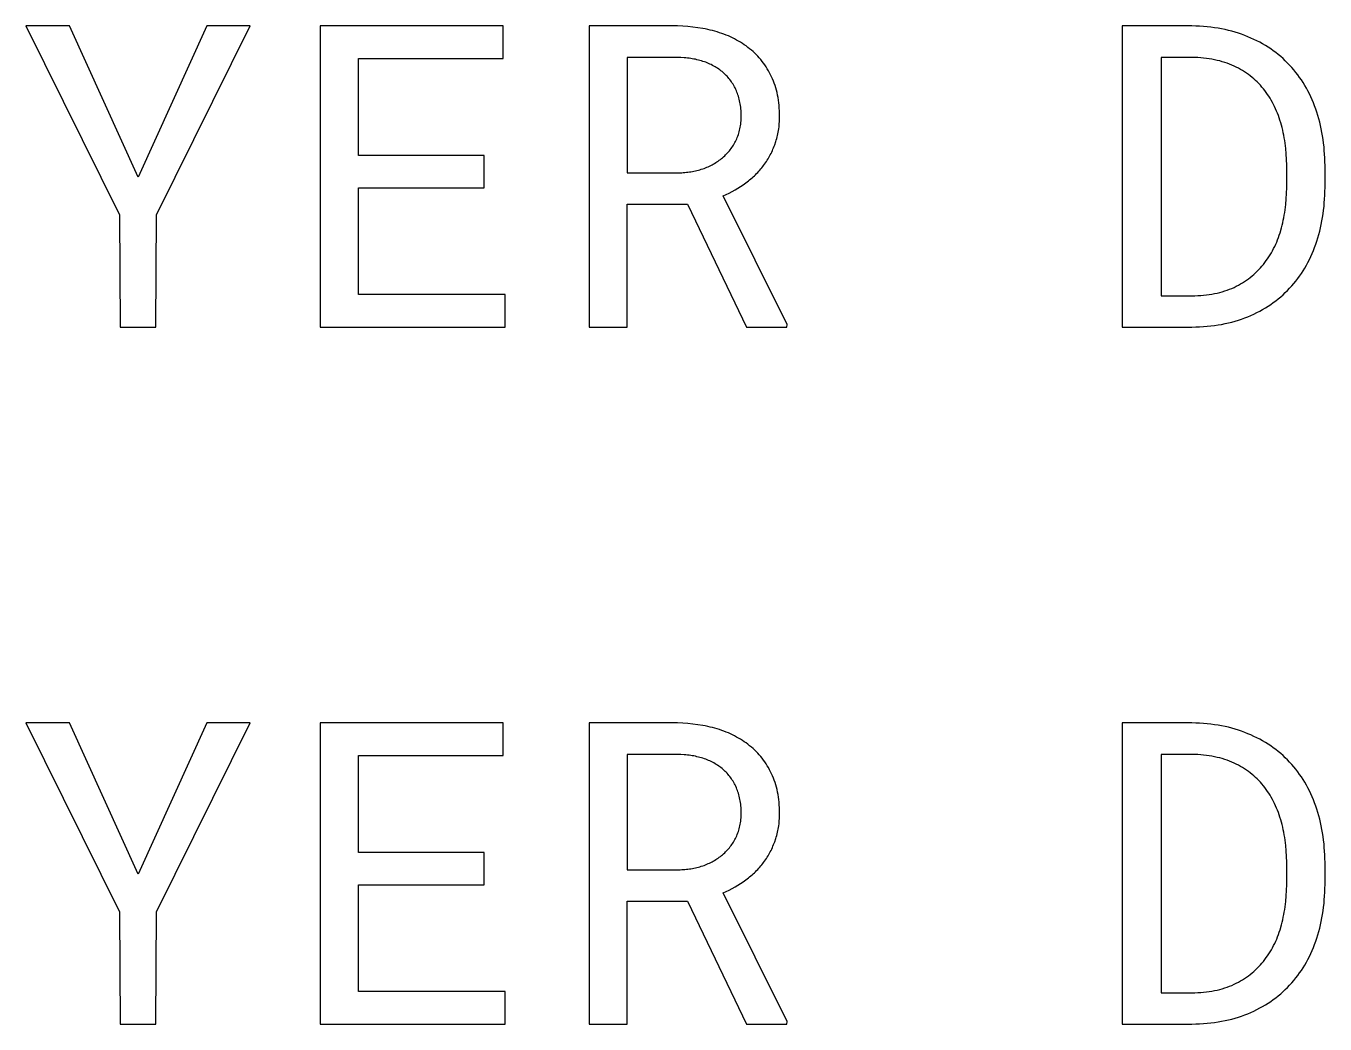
# Model space of a CAD drawing. Extents: x -150 to 1338, y -50 to 2906.
# Drawn here: x 73.2 to 245.8, y 2197 to 2329.5 of the extents above; entities that cross this region are included whole.
import ezdxf

# ---------------------------------------------------------------- set-up
doc = ezdxf.new("R2010")
doc.units = 0
doc.header["$MEASUREMENT"] = 0
doc.layers.add('CORTE', color=1, linetype='CONTINUOUS')
doc.layers.add('GRAVACAO', color=5, linetype='CONTINUOUS')

msp = doc.modelspace()

# ---------------------------------------------------------------- linework, layer by layer
at = {"layer": 'CORTE'}
for p, q in [((73.2, 2329.55), (85.65, 2304.47)), ((79, 2329.55), (73.2, 2329.55)), ((88.09, 2309.47), (79, 2329.55)), ((97.21, 2329.55), (88.09, 2309.47)), ((90.54, 2304.47), (102.98, 2329.55)), ((102.98, 2329.55), (97.21, 2329.55)), ((112.29, 2329.55), (112.29, 2289.55)), ((136.6, 2329.55), (112.29, 2329.55)), ((136.6, 2325.21), (136.6, 2329.55)), ((148.03, 2329.55), (148.03, 2289.55)), ((159.76, 2329.55), (148.03, 2329.55)), ((218.84, 2329.55), (218.84, 2289.55)), ((228.1, 2329.55), (218.84, 2329.55)), ((117.37, 2325.21), (136.6, 2325.21)), ((117.37, 2312.35), (117.37, 2325.21)), ((153.08, 2325.37), (153.08, 2310.04)), ((159.76, 2325.37), (153.08, 2325.37)), ((224.01, 2325.37), (224.01, 2293.7)), ((228.1, 2325.37), (224.01, 2325.37)), ((134.08, 2312.35), (117.37, 2312.35)), ((134.08, 2308.04), (134.08, 2312.35)), ((240.71, 2308.07), (240.71, 2311.06)), ((245.79, 2308.07), (245.79, 2311.01)), ((153.08, 2310.04), (159.9, 2310.04)), ((117.37, 2308.04), (134.08, 2308.04)), ((117.37, 2293.86), (117.37, 2308.04)), ((153.08, 2305.87), (161.08, 2305.87)), ((153.08, 2289.55), (153.08, 2305.87)), ((161.08, 2305.87), (168.93, 2289.55)), ((174.32, 2289.88), (165.83, 2306.97)), ((85.65, 2304.47), (85.73, 2289.55)), ((90.46, 2289.55), (90.54, 2304.47)), ((136.85, 2293.86), (117.37, 2293.86)), ((136.85, 2289.55), (136.85, 2293.86)), ((224.01, 2293.7), (228.1, 2293.7)), ((85.73, 2289.55), (90.46, 2289.55)), ((112.29, 2289.55), (136.85, 2289.55)), ((148.03, 2289.55), (153.08, 2289.55)), ((168.93, 2289.55), (174.29, 2289.55)), ((174.29, 2289.55), (174.32, 2289.88)), ((218.84, 2289.55), (228.1, 2289.55))]:
    msp.add_line(p, q, dxfattribs=at)
for points in [[(165.83, 2306.97), (166.24, 2307.15), (166.64, 2307.34), (167.03, 2307.55), (167.41, 2307.76), (167.78, 2307.98), (168.15, 2308.21), (168.5, 2308.45), (168.85, 2308.7), (169.19, 2308.96), (169.35, 2309.09), (169.51, 2309.22), (169.67, 2309.36), (169.83, 2309.5), (169.98, 2309.65), (170.13, 2309.79), (170.28, 2309.94), (170.42, 2310.09), (170.56, 2310.24), (170.7, 2310.39), (170.83, 2310.55), (170.96, 2310.71), (171.09, 2310.87), (171.21, 2311.03), (171.34, 2311.2), (171.45, 2311.37), (171.57, 2311.54), (171.68, 2311.71), (171.79, 2311.89), (171.89, 2312.06), (172, 2312.24), (172.09, 2312.43), (172.19, 2312.61), (172.28, 2312.8), (172.37, 2312.99), (172.45, 2313.18), (172.53, 2313.38), (172.61, 2313.57), (172.68, 2313.77), (172.82, 2314.18), (172.89, 2314.38), (172.95, 2314.59), (173.01, 2314.8), (173.06, 2315.02), (173.1, 2315.23), (173.15, 2315.45), (173.19, 2315.68), (173.22, 2315.9), (173.25, 2316.13), (173.27, 2316.36), (173.29, 2316.59), (173.31, 2316.82), (173.32, 2317.06), (173.33, 2317.3), (173.33, 2317.54), (173.33, 2317.92), (173.31, 2318.29), (173.29, 2318.65), (173.26, 2319.01), (173.23, 2319.35), (173.18, 2319.7), (173.12, 2320.04), (173.06, 2320.37), (172.99, 2320.69), (172.91, 2321.01), (172.82, 2321.32), (172.73, 2321.63), (172.62, 2321.93), (172.51, 2322.22), (172.39, 2322.51), (172.26, 2322.79), (172.12, 2323.07), (171.98, 2323.34), (171.84, 2323.61), (171.68, 2323.87), (171.53, 2324.12), (171.36, 2324.37), (171.19, 2324.62), (171.01, 2324.85), (170.82, 2325.08), (170.63, 2325.31), (170.43, 2325.53), (170.23, 2325.74), (170.02, 2325.94), (169.8, 2326.14), (169.58, 2326.34), (169.35, 2326.53), (169.11, 2326.71), (168.88, 2326.89), (168.63, 2327.06), (168.39, 2327.22), (168.13, 2327.38), (167.88, 2327.54), (167.61, 2327.68), (167.35, 2327.83), (167.08, 2327.96), (166.8, 2328.09), (166.52, 2328.22), (166.23, 2328.34), (165.94, 2328.45), (165.64, 2328.56), (165.34, 2328.66), (165.03, 2328.75), (164.72, 2328.84), (164.41, 2328.93), (164.09, 2329.01), (163.78, 2329.08), (163.46, 2329.15), (163.13, 2329.21), (162.48, 2329.32), (161.81, 2329.41), (161.14, 2329.48), (160.45, 2329.52), (159.76, 2329.55)], [(245.79, 2311.01), (245.78, 2311.52), (245.77, 2312.02), (245.74, 2312.52), (245.7, 2313.02), (245.66, 2313.51), (245.6, 2313.99), (245.54, 2314.47), (245.47, 2314.94), (245.39, 2315.41), (245.3, 2315.87), (245.2, 2316.32), (245.09, 2316.77), (244.97, 2317.21), (244.84, 2317.65), (244.7, 2318.08), (244.55, 2318.51), (244.4, 2318.93), (244.24, 2319.34), (244.07, 2319.75), (243.9, 2320.15), (243.71, 2320.54), (243.51, 2320.92), (243.31, 2321.3), (243.1, 2321.66), (242.88, 2322.02), (242.65, 2322.38), (242.41, 2322.72), (242.16, 2323.06), (241.91, 2323.39), (241.65, 2323.71), (241.37, 2324.02), (241.09, 2324.33), (240.81, 2324.63), (240.51, 2324.92), (240.21, 2325.21), (239.9, 2325.48), (239.58, 2325.75), (239.26, 2326.01), (238.92, 2326.26), (238.58, 2326.5), (238.23, 2326.73), (237.87, 2326.96), (237.5, 2327.17), (237.13, 2327.38), (236.74, 2327.58), (236.35, 2327.77), (235.95, 2327.95), (235.54, 2328.12), (235.13, 2328.29), (234.71, 2328.44), (234.29, 2328.59), (233.85, 2328.73), (233.41, 2328.85), (232.96, 2328.97), (232.51, 2329.07), (232.05, 2329.16), (231.58, 2329.25), (231.1, 2329.32), (230.62, 2329.39), (230.13, 2329.44), (229.63, 2329.48), (229.13, 2329.52), (228.62, 2329.54), (228.1, 2329.55)], [(159.9, 2310.04), (160.11, 2310.05), (160.32, 2310.06), (160.53, 2310.07), (160.74, 2310.09), (160.94, 2310.11), (161.15, 2310.13), (161.35, 2310.16), (161.55, 2310.19), (161.75, 2310.22), (161.95, 2310.26), (162.15, 2310.3), (162.34, 2310.35), (162.54, 2310.4), (162.73, 2310.45), (162.92, 2310.51), (163.11, 2310.57), (163.3, 2310.63), (163.48, 2310.7), (163.66, 2310.78), (163.84, 2310.85), (164.02, 2310.94), (164.19, 2311.02), (164.36, 2311.11), (164.52, 2311.2), (164.69, 2311.29), (164.85, 2311.39), (165.01, 2311.49), (165.16, 2311.6), (165.31, 2311.7), (165.46, 2311.82), (165.6, 2311.93), (165.75, 2312.05), (165.89, 2312.17), (166.03, 2312.3), (166.16, 2312.42), (166.29, 2312.56), (166.42, 2312.69), (166.54, 2312.83), (166.66, 2312.97), (166.78, 2313.11), (166.89, 2313.26), (167, 2313.41), (167.1, 2313.57), (167.2, 2313.72), (167.3, 2313.88), (167.39, 2314.05), (167.48, 2314.21), (167.56, 2314.38), (167.64, 2314.56), (167.71, 2314.74), (167.78, 2314.92), (167.85, 2315.11), (167.91, 2315.3), (167.96, 2315.49), (168.01, 2315.69), (168.05, 2315.89), (168.09, 2316.09), (168.13, 2316.3), (168.16, 2316.51), (168.18, 2316.72), (168.2, 2316.93), (168.21, 2317.15), (168.22, 2317.37), (168.22, 2317.6), (168.22, 2317.84), (168.21, 2318.07), (168.2, 2318.3), (168.18, 2318.53), (168.16, 2318.75), (168.13, 2318.97), (168.1, 2319.19), (168.06, 2319.4), (168.02, 2319.61), (167.97, 2319.81), (167.92, 2320.01), (167.86, 2320.21), (167.8, 2320.4), (167.74, 2320.59), (167.66, 2320.77), (167.59, 2320.95), (167.51, 2321.13), (167.42, 2321.31), (167.33, 2321.48), (167.24, 2321.65), (167.14, 2321.81), (167.04, 2321.97), (166.94, 2322.13), (166.83, 2322.28), (166.72, 2322.43), (166.6, 2322.58), (166.49, 2322.72), (166.36, 2322.86), (166.23, 2322.99), (166.1, 2323.12), (165.97, 2323.25), (165.83, 2323.37), (165.69, 2323.49), (165.54, 2323.61), (165.39, 2323.72), (165.24, 2323.83), (165.08, 2323.94), (164.92, 2324.04), (164.76, 2324.14), (164.59, 2324.23), (164.42, 2324.32), (164.25, 2324.41), (164.07, 2324.49), (163.89, 2324.57), (163.71, 2324.65), (163.52, 2324.72), (163.33, 2324.79), (163.14, 2324.85), (162.94, 2324.91), (162.75, 2324.97), (162.55, 2325.02), (162.35, 2325.07), (162.15, 2325.12), (161.94, 2325.16), (161.73, 2325.19), (161.52, 2325.23), (161.31, 2325.26), (161.1, 2325.29), (160.88, 2325.31), (160.66, 2325.33), (160.21, 2325.36), (159.76, 2325.37)], [(240.71, 2311.06), (240.69, 2311.82), (240.65, 2312.56), (240.58, 2313.28), (240.5, 2313.99), (240.44, 2314.34), (240.38, 2314.69), (240.32, 2315.03), (240.25, 2315.37), (240.17, 2315.71), (240.09, 2316.04), (240.01, 2316.37), (239.91, 2316.69), (239.81, 2317.02), (239.71, 2317.33), (239.6, 2317.65), (239.48, 2317.95), (239.36, 2318.25), (239.23, 2318.55), (239.09, 2318.84), (238.95, 2319.12), (238.8, 2319.4), (238.65, 2319.68), (238.49, 2319.94), (238.33, 2320.21), (238.15, 2320.46), (237.98, 2320.71), (237.79, 2320.96), (237.6, 2321.2), (237.41, 2321.43), (237.21, 2321.67), (237, 2321.89), (236.78, 2322.11), (236.56, 2322.32), (236.33, 2322.52), (236.1, 2322.72), (235.86, 2322.91), (235.61, 2323.1), (235.36, 2323.28), (235.1, 2323.45), (234.83, 2323.62), (234.56, 2323.78), (234.28, 2323.93), (234, 2324.08), (233.7, 2324.22), (233.4, 2324.35), (233.1, 2324.48), (232.79, 2324.6), (232.47, 2324.7), (232.14, 2324.8), (231.81, 2324.9), (231.47, 2324.98), (231.12, 2325.06), (230.77, 2325.13), (230.41, 2325.19), (230.04, 2325.24), (229.66, 2325.28), (229.28, 2325.32), (228.9, 2325.34), (228.5, 2325.36), (228.1, 2325.37)], [(228.1, 2293.7), (228.5, 2293.71), (228.9, 2293.72), (229.28, 2293.75), (229.66, 2293.78), (230.04, 2293.82), (230.41, 2293.87), (230.77, 2293.93), (231.12, 2293.99), (231.47, 2294.07), (231.81, 2294.15), (232.14, 2294.24), (232.47, 2294.34), (232.79, 2294.45), (233.1, 2294.57), (233.4, 2294.69), (233.7, 2294.82), (234, 2294.97), (234.28, 2295.12), (234.56, 2295.27), (234.83, 2295.44), (235.1, 2295.61), (235.36, 2295.78), (235.61, 2295.96), (235.86, 2296.15), (236.1, 2296.34), (236.33, 2296.54), (236.56, 2296.75), (236.78, 2296.96), (237, 2297.18), (237.21, 2297.41), (237.41, 2297.64), (237.6, 2297.87), (237.8, 2298.12), (237.98, 2298.37), (238.16, 2298.62), (238.34, 2298.88), (238.5, 2299.14), (238.66, 2299.41), (238.82, 2299.69), (238.96, 2299.97), (239.11, 2300.25), (239.24, 2300.55), (239.37, 2300.84), (239.49, 2301.14), (239.6, 2301.45), (239.71, 2301.76), (239.82, 2302.08), (240.01, 2302.73), (240.09, 2303.07), (240.17, 2303.4), (240.25, 2303.74), (240.32, 2304.08), (240.38, 2304.43), (240.44, 2304.77), (240.5, 2305.13), (240.58, 2305.84), (240.65, 2306.57), (240.69, 2307.31), (240.71, 2308.07)], [(228.1, 2289.55), (228.62, 2289.56), (229.13, 2289.58), (229.63, 2289.61), (230.13, 2289.65), (230.62, 2289.7), (231.1, 2289.76), (231.58, 2289.83), (232.05, 2289.91), (232.51, 2290), (232.96, 2290.1), (233.41, 2290.21), (233.85, 2290.33), (234.29, 2290.46), (234.71, 2290.61), (235.13, 2290.76), (235.54, 2290.92), (235.95, 2291.1), (236.35, 2291.28), (236.74, 2291.47), (237.13, 2291.68), (237.5, 2291.88), (237.87, 2292.1), (238.23, 2292.32), (238.58, 2292.56), (238.92, 2292.8), (239.26, 2293.05), (239.58, 2293.31), (239.9, 2293.57), (240.21, 2293.84), (240.51, 2294.13), (240.81, 2294.42), (241.09, 2294.71), (241.37, 2295.02), (241.65, 2295.34), (241.91, 2295.66), (242.16, 2296), (242.41, 2296.33), (242.65, 2296.68), (242.88, 2297.03), (243.1, 2297.39), (243.31, 2297.76), (243.51, 2298.14), (243.71, 2298.52), (243.9, 2298.91), (244.07, 2299.3), (244.24, 2299.71), (244.4, 2300.12), (244.55, 2300.54), (244.7, 2300.97), (244.84, 2301.4), (244.97, 2301.84), (245.09, 2302.29), (245.2, 2302.74), (245.3, 2303.19), (245.39, 2303.66), (245.47, 2304.12), (245.54, 2304.6), (245.6, 2305.08), (245.66, 2305.56), (245.7, 2306.05), (245.74, 2306.55), (245.77, 2307.05), (245.78, 2307.55), (245.79, 2308.07)]]:
    msp.add_lwpolyline(points, dxfattribs=at)
at = {"layer": 'GRAVACAO'}
for p, q in [((73.2, 2236.95), (85.65, 2211.87)), ((79, 2236.95), (73.2, 2236.95)), ((88.09, 2216.87), (79, 2236.95)), ((97.21, 2236.95), (88.09, 2216.87)), ((90.54, 2211.87), (102.98, 2236.95)), ((102.98, 2236.95), (97.21, 2236.95)), ((112.29, 2236.95), (112.29, 2196.95)), ((136.6, 2236.95), (112.29, 2236.95)), ((136.6, 2232.61), (136.6, 2236.95)), ((148.03, 2236.95), (148.03, 2196.95)), ((159.76, 2236.95), (148.03, 2236.95)), ((218.84, 2236.95), (218.84, 2196.95)), ((228.1, 2236.95), (218.84, 2236.95)), ((117.37, 2232.61), (136.6, 2232.61)), ((117.37, 2219.75), (117.37, 2232.61)), ((153.08, 2232.77), (153.08, 2217.45)), ((159.76, 2232.77), (153.08, 2232.77)), ((224.01, 2232.77), (224.01, 2201.1)), ((228.1, 2232.77), (224.01, 2232.77)), ((134.08, 2219.75), (117.37, 2219.75)), ((134.08, 2215.44), (134.08, 2219.75)), ((240.71, 2215.47), (240.71, 2218.46)), ((245.79, 2215.47), (245.79, 2218.41)), ((153.08, 2217.45), (159.9, 2217.45)), ((117.37, 2215.44), (134.08, 2215.44)), ((117.37, 2201.26), (117.37, 2215.44)), ((174.32, 2197.28), (165.83, 2214.37)), ((153.08, 2213.27), (161.08, 2213.27)), ((153.08, 2196.95), (153.08, 2213.27)), ((161.08, 2213.27), (168.93, 2196.95)), ((85.65, 2211.87), (85.73, 2196.95)), ((90.46, 2196.95), (90.54, 2211.87)), ((136.85, 2201.26), (117.37, 2201.26)), ((136.85, 2196.95), (136.85, 2201.26)), ((224.01, 2201.1), (228.1, 2201.1)), ((174.29, 2196.95), (174.32, 2197.28)), ((85.73, 2196.95), (90.46, 2196.95)), ((112.29, 2196.95), (136.85, 2196.95)), ((148.03, 2196.95), (153.08, 2196.95)), ((168.93, 2196.95), (174.29, 2196.95)), ((218.84, 2196.95), (228.1, 2196.95))]:
    msp.add_line(p, q, dxfattribs=at)
for points in [[(165.83, 2214.37), (166.24, 2214.55), (166.64, 2214.74), (167.03, 2214.95), (167.41, 2215.16), (167.78, 2215.38), (168.15, 2215.61), (168.5, 2215.85), (168.85, 2216.1), (169.19, 2216.36), (169.35, 2216.49), (169.51, 2216.63), (169.67, 2216.76), (169.83, 2216.9), (169.98, 2217.05), (170.13, 2217.19), (170.28, 2217.34), (170.42, 2217.49), (170.56, 2217.64), (170.7, 2217.79), (170.83, 2217.95), (170.96, 2218.11), (171.09, 2218.27), (171.21, 2218.43), (171.34, 2218.6), (171.45, 2218.77), (171.57, 2218.94), (171.68, 2219.11), (171.79, 2219.29), (171.89, 2219.47), (172, 2219.65), (172.09, 2219.83), (172.19, 2220.01), (172.28, 2220.2), (172.37, 2220.39), (172.45, 2220.58), (172.53, 2220.78), (172.61, 2220.97), (172.68, 2221.17), (172.82, 2221.58), (172.89, 2221.78), (172.95, 2221.99), (173.01, 2222.2), (173.06, 2222.42), (173.1, 2222.64), (173.15, 2222.85), (173.19, 2223.08), (173.22, 2223.3), (173.25, 2223.53), (173.27, 2223.76), (173.29, 2223.99), (173.31, 2224.23), (173.32, 2224.46), (173.33, 2224.7), (173.33, 2224.95), (173.33, 2225.32), (173.31, 2225.69), (173.29, 2226.05), (173.26, 2226.41), (173.23, 2226.76), (173.18, 2227.1), (173.12, 2227.44), (173.06, 2227.77), (172.99, 2228.09), (172.91, 2228.41), (172.82, 2228.72), (172.73, 2229.03), (172.62, 2229.33), (172.51, 2229.62), (172.39, 2229.91), (172.26, 2230.19), (172.12, 2230.47), (171.98, 2230.74), (171.84, 2231.01), (171.68, 2231.27), (171.53, 2231.53), (171.36, 2231.77), (171.19, 2232.02), (171.01, 2232.25), (170.82, 2232.48), (170.63, 2232.71), (170.43, 2232.93), (170.23, 2233.14), (170.02, 2233.35), (169.8, 2233.55), (169.58, 2233.74), (169.35, 2233.93), (169.11, 2234.11), (168.88, 2234.29), (168.63, 2234.46), (168.39, 2234.62), (168.13, 2234.78), (167.88, 2234.94), (167.61, 2235.08), (167.35, 2235.23), (167.08, 2235.36), (166.8, 2235.49), (166.52, 2235.62), (166.23, 2235.74), (165.94, 2235.85), (165.64, 2235.96), (165.34, 2236.06), (165.03, 2236.15), (164.72, 2236.24), (164.41, 2236.33), (164.09, 2236.41), (163.78, 2236.48), (163.46, 2236.55), (163.13, 2236.61), (162.48, 2236.72), (161.81, 2236.81), (161.14, 2236.88), (160.45, 2236.93), (159.76, 2236.95)], [(245.79, 2218.41), (245.78, 2218.92), (245.77, 2219.43), (245.74, 2219.93), (245.7, 2220.42), (245.66, 2220.91), (245.6, 2221.39), (245.54, 2221.87), (245.47, 2222.34), (245.39, 2222.81), (245.3, 2223.27), (245.2, 2223.72), (245.09, 2224.17), (244.97, 2224.61), (244.84, 2225.05), (244.7, 2225.48), (244.55, 2225.91), (244.4, 2226.33), (244.24, 2226.74), (244.07, 2227.15), (243.9, 2227.55), (243.71, 2227.94), (243.51, 2228.32), (243.31, 2228.7), (243.1, 2229.07), (242.88, 2229.43), (242.65, 2229.78), (242.41, 2230.12), (242.16, 2230.46), (241.91, 2230.79), (241.65, 2231.11), (241.37, 2231.42), (241.09, 2231.73), (240.81, 2232.03), (240.51, 2232.32), (240.21, 2232.61), (239.9, 2232.88), (239.58, 2233.15), (239.26, 2233.41), (238.92, 2233.66), (238.58, 2233.9), (238.23, 2234.13), (237.87, 2234.36), (237.5, 2234.57), (237.13, 2234.78), (236.74, 2234.98), (236.35, 2235.17), (235.95, 2235.35), (235.54, 2235.52), (235.13, 2235.69), (234.71, 2235.84), (234.29, 2235.99), (233.85, 2236.13), (233.41, 2236.25), (232.96, 2236.37), (232.51, 2236.47), (232.05, 2236.57), (231.58, 2236.65), (231.1, 2236.72), (230.62, 2236.79), (230.13, 2236.84), (229.63, 2236.88), (229.13, 2236.92), (228.62, 2236.94), (228.1, 2236.95)], [(159.9, 2217.45), (160.11, 2217.45), (160.32, 2217.46), (160.53, 2217.47), (160.74, 2217.49), (160.94, 2217.51), (161.15, 2217.53), (161.35, 2217.56), (161.55, 2217.59), (161.75, 2217.62), (161.95, 2217.66), (162.15, 2217.7), (162.34, 2217.75), (162.54, 2217.8), (162.73, 2217.85), (162.92, 2217.91), (163.11, 2217.97), (163.3, 2218.03), (163.48, 2218.1), (163.66, 2218.18), (163.84, 2218.26), (164.02, 2218.34), (164.19, 2218.42), (164.36, 2218.51), (164.52, 2218.6), (164.69, 2218.69), (164.85, 2218.79), (165.01, 2218.89), (165.16, 2219), (165.31, 2219.11), (165.46, 2219.22), (165.6, 2219.33), (165.75, 2219.45), (165.89, 2219.57), (166.03, 2219.7), (166.16, 2219.83), (166.29, 2219.96), (166.42, 2220.09), (166.54, 2220.23), (166.66, 2220.37), (166.78, 2220.52), (166.89, 2220.66), (167, 2220.81), (167.1, 2220.97), (167.2, 2221.12), (167.3, 2221.29), (167.39, 2221.45), (167.48, 2221.62), (167.56, 2221.79), (167.64, 2221.96), (167.71, 2222.14), (167.78, 2222.33), (167.85, 2222.51), (167.91, 2222.7), (167.96, 2222.89), (168.01, 2223.09), (168.05, 2223.29), (168.09, 2223.49), (168.13, 2223.7), (168.16, 2223.91), (168.18, 2224.12), (168.2, 2224.33), (168.21, 2224.55), (168.22, 2224.77), (168.22, 2225), (168.22, 2225.24), (168.21, 2225.47), (168.2, 2225.7), (168.18, 2225.93), (168.16, 2226.15), (168.13, 2226.37), (168.1, 2226.59), (168.06, 2226.8), (168.02, 2227.01), (167.97, 2227.21), (167.92, 2227.41), (167.86, 2227.61), (167.8, 2227.8), (167.74, 2227.99), (167.66, 2228.17), (167.59, 2228.35), (167.51, 2228.53), (167.42, 2228.71), (167.33, 2228.88), (167.24, 2229.05), (167.14, 2229.21), (167.04, 2229.37), (166.94, 2229.53), (166.83, 2229.68), (166.72, 2229.83), (166.6, 2229.98), (166.49, 2230.12), (166.36, 2230.26), (166.23, 2230.39), (166.1, 2230.52), (165.97, 2230.65), (165.83, 2230.77), (165.69, 2230.89), (165.54, 2231.01), (165.39, 2231.12), (165.24, 2231.23), (165.08, 2231.34), (164.92, 2231.44), (164.76, 2231.54), (164.59, 2231.63), (164.42, 2231.73), (164.25, 2231.81), (164.07, 2231.9), (163.89, 2231.97), (163.71, 2232.05), (163.52, 2232.12), (163.33, 2232.19), (163.14, 2232.25), (162.94, 2232.31), (162.75, 2232.37), (162.55, 2232.42), (162.35, 2232.47), (162.15, 2232.52), (161.94, 2232.56), (161.73, 2232.6), (161.52, 2232.63), (161.31, 2232.66), (161.1, 2232.69), (160.88, 2232.71), (160.66, 2232.73), (160.21, 2232.76), (159.76, 2232.77)], [(240.71, 2218.46), (240.69, 2219.22), (240.65, 2219.96), (240.58, 2220.68), (240.5, 2221.39), (240.44, 2221.74), (240.38, 2222.09), (240.32, 2222.43), (240.25, 2222.77), (240.17, 2223.11), (240.09, 2223.44), (240.01, 2223.77), (239.91, 2224.09), (239.81, 2224.42), (239.71, 2224.73), (239.6, 2225.05), (239.48, 2225.35), (239.36, 2225.65), (239.23, 2225.95), (239.09, 2226.24), (238.95, 2226.52), (238.8, 2226.8), (238.65, 2227.08), (238.49, 2227.34), (238.33, 2227.61), (238.15, 2227.86), (237.98, 2228.11), (237.79, 2228.36), (237.6, 2228.6), (237.41, 2228.84), (237.21, 2229.07), (237, 2229.29), (236.78, 2229.51), (236.56, 2229.72), (236.33, 2229.93), (236.1, 2230.12), (235.86, 2230.32), (235.61, 2230.5), (235.36, 2230.68), (235.1, 2230.85), (234.83, 2231.02), (234.56, 2231.18), (234.28, 2231.33), (234, 2231.48), (233.7, 2231.62), (233.4, 2231.75), (233.1, 2231.88), (232.79, 2232), (232.47, 2232.11), (232.14, 2232.21), (231.81, 2232.3), (231.47, 2232.38), (231.12, 2232.46), (230.77, 2232.53), (230.41, 2232.59), (230.04, 2232.64), (229.66, 2232.68), (229.28, 2232.72), (228.9, 2232.74), (228.5, 2232.76), (228.1, 2232.77)], [(228.1, 2201.1), (228.5, 2201.11), (228.9, 2201.12), (229.28, 2201.15), (229.66, 2201.18), (230.04, 2201.22), (230.41, 2201.27), (230.77, 2201.33), (231.12, 2201.39), (231.47, 2201.47), (231.81, 2201.55), (232.14, 2201.64), (232.47, 2201.74), (232.79, 2201.85), (233.1, 2201.97), (233.4, 2202.09), (233.7, 2202.23), (234, 2202.37), (234.28, 2202.52), (234.56, 2202.68), (234.83, 2202.84), (235.1, 2203.01), (235.36, 2203.18), (235.61, 2203.36), (235.86, 2203.55), (236.1, 2203.74), (236.33, 2203.94), (236.56, 2204.15), (236.78, 2204.36), (237, 2204.58), (237.21, 2204.81), (237.41, 2205.04), (237.6, 2205.27), (237.8, 2205.52), (237.98, 2205.77), (238.16, 2206.02), (238.34, 2206.28), (238.5, 2206.54), (238.66, 2206.81), (238.82, 2207.09), (238.96, 2207.37), (239.11, 2207.66), (239.24, 2207.95), (239.37, 2208.24), (239.49, 2208.55), (239.6, 2208.85), (239.71, 2209.17), (239.82, 2209.48), (240.01, 2210.14), (240.09, 2210.47), (240.17, 2210.8), (240.25, 2211.14), (240.32, 2211.48), (240.38, 2211.83), (240.44, 2212.18), (240.5, 2212.53), (240.58, 2213.24), (240.65, 2213.97), (240.69, 2214.71), (240.71, 2215.47)], [(228.1, 2196.95), (228.62, 2196.96), (229.13, 2196.98), (229.63, 2197.01), (230.13, 2197.05), (230.62, 2197.1), (231.1, 2197.16), (231.58, 2197.23), (232.05, 2197.31), (232.51, 2197.4), (232.96, 2197.5), (233.41, 2197.61), (233.85, 2197.73), (234.29, 2197.87), (234.71, 2198.01), (235.13, 2198.16), (235.54, 2198.32), (235.95, 2198.5), (236.35, 2198.68), (236.74, 2198.88), (237.13, 2199.08), (237.5, 2199.28), (237.87, 2199.5), (238.23, 2199.73), (238.58, 2199.96), (238.92, 2200.2), (239.26, 2200.45), (239.58, 2200.71), (239.9, 2200.97), (240.21, 2201.25), (240.51, 2201.53), (240.81, 2201.82), (241.09, 2202.12), (241.37, 2202.42), (241.65, 2202.74), (241.91, 2203.07), (242.16, 2203.4), (242.41, 2203.73), (242.65, 2204.08), (242.88, 2204.43), (243.1, 2204.79), (243.31, 2205.16), (243.51, 2205.54), (243.71, 2205.92), (243.9, 2206.31), (244.07, 2206.71), (244.24, 2207.11), (244.4, 2207.52), (244.55, 2207.94), (244.7, 2208.37), (244.84, 2208.8), (244.97, 2209.24), (245.09, 2209.69), (245.2, 2210.14), (245.3, 2210.59), (245.39, 2211.06), (245.47, 2211.52), (245.54, 2212), (245.6, 2212.48), (245.66, 2212.96), (245.7, 2213.45), (245.74, 2213.95), (245.77, 2214.45), (245.78, 2214.95), (245.79, 2215.47)]]:
    msp.add_lwpolyline(points, dxfattribs=at)

doc.saveas('drawing.dxf')
